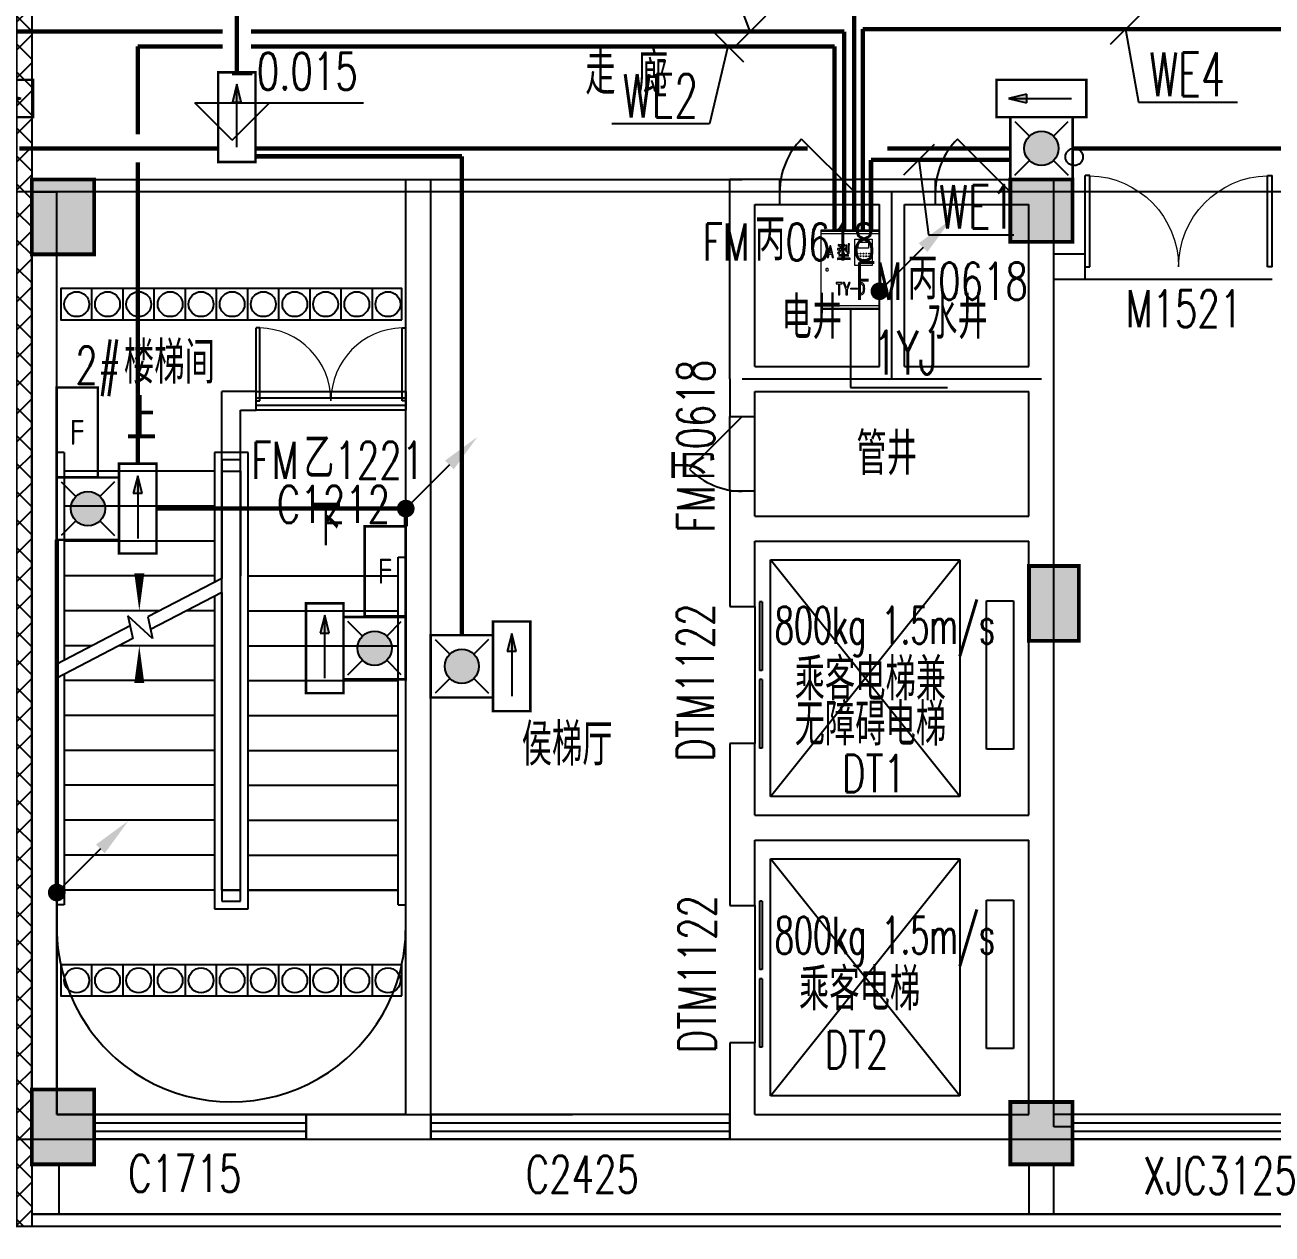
# Model space of a CAD drawing. Extents: x -9422388 to 15610651, y -1992469 to 953794.
# Drawn here: x -2934161 to -2924156, y -286930 to -277229 of the extents above; entities that cross this region are included whole.
import ezdxf
from ezdxf.enums import TextEntityAlignment as Align

# ---------------------------------------------------------------- set-up
doc = ezdxf.new("R2010")
doc.units = 0
doc.header["$LTSCALE"] = 1000
doc.linetypes.add('DASH', pattern=[0.35, 0.25, -0.1])
for name, color, linetype in [('A-DOOR-IDEN', 7, 'Continuous'), ('C-KZ', 2, 'Continuous'), ('C-Z-HATCH', 253, 'Continuous'), ('DIM-应急', 3, 'Continuous'), ('DIM-消防', 3, 'Continuous'), ('DIM_SYMB', 3, 'Continuous'), ('EQUIP-应急', 3, 'Continuous'), ('EQUIP-消防', 3, 'Continuous'), ('LWIRE', 4, 'Continuous'), ('WINDOW_TEXT', 7, 'Continuous'), ('WIRE-应急', 1, 'DASH')]:
    doc.layers.add(name, color=color, linetype=linetype)
doc.styles.add('_TCH_DIM', font='SIMPLEX', dxfattribs={"bigfont": 'GBCBIG'})
doc.styles.add('_TCH_WINDOW', font='SIMPLEX', dxfattribs={"height": 3.5, "bigfont": 'GBCBIG'})
doc.styles.add('_TEL_ATTDEF', font='GBENOR', dxfattribs={"width": 0.8, "height": 3, "bigfont": 'GBCBIG'})
doc.styles.add('_TEL_DIM', font='SIMPLEX', dxfattribs={"width": 0.8, "height": 3.5, "bigfont": 'HZTXT'})
doc.styles.get("Standard").update_dxf_attribs({"font": 'gbenor.shx', "bigfont": 'gbcbig.shx'})

# ---------------------------------------------------------------- blocks, each defined once
blk = doc.blocks.new('宿舍楼柱网1')
at = {"layer": 'C-Z-HATCH'}
h = blk.add_hatch(color=0, dxfattribs=at)
h.dxf.hatch_style = 1
h.paths.add_polyline_path([(631658, 145126), (632158, 145126), (632158, 144526), (631658, 144526)])
h = blk.add_hatch(color=0, dxfattribs=at)
h.dxf.hatch_style = 1
h.paths.add_polyline_path([(639508, 145126), (640008, 145126), (640008, 144626), (639508, 144626)])
h = blk.add_hatch(color=0, dxfattribs=at)
h.dxf.hatch_style = 1
h.paths.add_polyline_path([(639658, 142026), (640058, 142026), (640058, 141426), (639658, 141426)])
h = blk.add_hatch(color=0, dxfattribs=at)
h.dxf.hatch_style = 1
h.paths.add_polyline_path([(631658, 137826), (632158, 137826), (632158, 137226), (631658, 137226)])
h = blk.add_hatch(color=0, dxfattribs=at)
h.dxf.hatch_style = 1
h.paths.add_polyline_path([(639508, 137726), (640008, 137726), (640008, 137226), (639508, 137226)])
at = {"layer": 'C-KZ', "color": 0, "const_width": 30}
for points in [[(631658, 145126), (632158, 145126), (632158, 144526), (631658, 144526)], [(639508, 145126), (640008, 145126), (640008, 144626), (639508, 144626)], [(639658, 142026), (640058, 142026), (640058, 141426), (639658, 141426)], [(631658, 137826), (632158, 137826), (632158, 137226), (631658, 137226)], [(639508, 137726), (640008, 137726), (640008, 137226), (639508, 137226)]]:
    blk.add_lwpolyline(points, close=True, dxfattribs=at)
blk = doc.blocks.new('$DorLib2D$00000002')
at = {"color": 0}
for p, q in [((-0.5, 0), (-0.5, 0.4875)), ((-0.475, 0.4875), (-0.5, 0.4875)), ((-0.475, 0), (-0.475, 0.4875)), ((0.475, 0), (0.475, 0.4875)), ((0.475, 0.4875), (0.5, 0.4875)), ((0.5, 0), (0.5, 0.4875)), ((-0.5, 0), (-0.475, 0)), ((0.5, 0), (0.475, 0))]:
    blk.add_line(p, q, dxfattribs=at)
at = {"color": 0, "lineweight": 13}
for centre, start, end in [((-0.4875, 0), 0, 88.53072), ((0.4875, 0), 91.46928, 180)]:
    blk.add_arc(centre, 0.4875, start, end, dxfattribs=at)
blk = doc.blocks.new('$WINLIB2D$00000001')
at = {"color": 0}
for points in [[(-0.5, 0.5), (-0.5, -0.5)], [(-0.5, 0.5), (0.5, 0.5)], [(0.5, -0.5), (0.5, 0.5)], [(0.5, 0.1667), (-0.5, 0.1667)], [(0.5, -0.1667), (-0.5, -0.1667)], [(-0.5, -0.5), (0.5, -0.5)]]:
    blk.add_lwpolyline(points, dxfattribs=at)
blk = doc.blocks.new('$DORLIB2D$00000127')
at = {"color": 0}
for points in [[(-0.5333, 0.7949), (-0.5333, 0.6904)], [(-0.0333, 0.7949), (-0.5333, 0.7949)], [(-0.0333, 0.7949), (-0.0333, 0.6904)], [(0.5333, 0.7949), (0.0333, 0.7949)], [(0.0333, 0.7949), (0.0333, 0.6904)], [(0.5333, 0.7949), (0.5333, 0.6904)], [(-0.0333, 0.6904), (-0.5333, 0.6904)], [(0.5333, 0.6904), (0.0333, 0.6904)], [(0.5, 0.5), (-0.5, 0.5)]]:
    blk.add_lwpolyline(points, dxfattribs=at)
blk = doc.blocks.new('$DorLib2D$00000114')
at = {"color": 0}
blk.add_line((0.5, 0), (-0.207, 0.707), dxfattribs=at)
blk.add_arc((0.5, 0), 1, 135, 180, dxfattribs=at)
blk = doc.blocks.new('$TCHSYS$WIN2D')
at = {"color": 0}
for p, q in [((-0.5, 0.5), (0.5, 0.5)), ((-0.5, 0.5), (-0.5, -0.5)), ((0.5, 0.5), (0.5, -0.5)), ((0.5, 0.1667), (-0.5, 0.1667)), ((0.5, -0.1667), (-0.5, -0.1667)), ((-0.5, -0.5), (0.5, -0.5))]:
    blk.add_line(p, q, dxfattribs=at)
blk = doc.blocks.new('76867')
h = blk.add_hatch()
h.set_pattern_fill('ANSI37', color=8, scale=100)
h.set_pattern_definition([(45, (791256.12, 205282.17), (-112.2532, 112.2532), []), (135, (791256.12, 205282.17), (-112.2532, -112.2532), [])])
h.paths.add_polyline_path([(1412729.8, -188792.5), (1412849.8, -188792.5), (1412849.8, -199192.6), (1412729.8, -199192.6)])
at = {"color": 8}
for p, q in [((1414458, -190477.7), (1414158, -190177.7)), ((1414158, -190177.7), (1415510.9, -190177.7)), ((1414458, -190477.7), (1414758, -190177.7)), ((1415849.8, -192567.6), (1415849.8, -190792.6)), ((1415849.8, -190792.6), (1416049.8, -190792.6)), ((1416049.8, -192567.6), (1416049.8, -190792.6)), ((1418849.8, -190792.6), (1418449.8, -190792.6)), ((1418449.8, -192392.6), (1418449.8, -190792.6)), ((1418849.8, -190992.6), (1418849.8, -190792.6)), ((1418849.8, -190792.6), (1419449.8, -190792.6)), ((1419749.8, -190792.6), (1419449.8, -190792.6)), ((1419449.8, -190792.6), (1419449.8, -190992.6)), ((1420099.8, -190792.6), (1419749.8, -190792.6)), ((1420099.8, -190992.6), (1420099.8, -190792.6)), ((1420099.8, -190792.6), (1420699.8, -190792.6)), ((1421049.8, -190792.6), (1420699.8, -190792.6)), ((1420699.8, -190792.6), (1420699.8, -190992.6)), ((1421049.8, -191492.6), (1421049.8, -190792.6)), ((1412849.8, -198492.6), (1412849.8, -190892.6)), ((1412849.8, -190892.6), (1413049.8, -190892.6)), ((1413049.8, -198292.6), (1413049.8, -190892.6)), ((1418649.8, -190992.6), (1418849.8, -190992.6)), ((1418649.8, -192292.6), (1418649.8, -190992.6)), ((1418849.8, -190992.6), (1419449.8, -190992.6)), ((1419449.8, -190992.6), (1419649.8, -190992.6)), ((1419649.8, -192292.6), (1419649.8, -190992.6)), ((1419849.8, -192292.6), (1419849.8, -190992.6)), ((1419849.8, -190992.6), (1420099.8, -190992.6)), ((1420099.8, -190992.6), (1420699.8, -190992.6)), ((1420699.8, -190992.6), (1420849.8, -190992.6)), ((1420849.8, -191492.6), (1420849.8, -190992.6)), ((1421299.8, -191392.6), (1421049.8, -191392.6)), ((1421299.8, -191592.6), (1421299.8, -191392.6)), ((1420849.8, -192292.6), (1420849.8, -191492.6)), ((1421049.8, -192392.6), (1421049.8, -191492.6)), ((1421049.8, -191592.6), (1421299.8, -191592.6)), ((1421299.8, -191592.6), (1422799.8, -191592.6)), ((1418649.8, -192292.6), (1419649.8, -192292.6)), ((1419849.8, -192292.6), (1420849.8, -192292.6)), ((1418449.8, -192392.6), (1418449.8, -192692.6)), ((1421049.8, -193592.6), (1421049.8, -192392.6)), ((1414374.8, -196492.6), (1414374.8, -192492.6)), ((1414649.8, -192492.6), (1414374.8, -192492.6)), ((1414649.8, -192642.6), (1414649.8, -192492.6)), ((1415849.8, -192642.6), (1415849.8, -192492.6)), ((1418649.8, -192692.6), (1418649.8, -192492.6)), ((1418649.8, -192492.6), (1419749.8, -192492.6)), ((1419749.8, -192492.6), (1420849.8, -192492.6)), ((1420849.8, -193492.6), (1420849.8, -192492.6)), ((1415849.8, -198292.6), (1415849.8, -192567.6)), ((1416049.8, -198292.6), (1416049.8, -192567.6)), ((1414524.8, -196492.6), (1414524.8, -192642.6)), ((1414524.8, -192642.6), (1414649.8, -192642.6)), ((1418449.8, -192692.6), (1418649.8, -192692.6)), ((1418449.8, -193292.6), (1418449.8, -192692.6)), ((1418649.8, -193292.6), (1418649.8, -192692.6)), ((1413049.8, -192982.6), (1413049.8, -194680.5)), ((1413109.8, -192982.6), (1413049.8, -192982.6)), ((1413109.8, -192982.6), (1413109.8, -194649.3)), ((1414584.8, -192982.6), (1414314.8, -192982.6)), ((1414314.8, -192982.6), (1414314.8, -194023.2)), ((1414584.8, -196642.6), (1414584.8, -192982.6)), ((1414524.8, -193042.6), (1414374.8, -193042.6)), ((1414374.8, -193042.6), (1414374.8, -193992)), ((1414524.8, -196582.6), (1414524.8, -193042.6)), ((1413049.8, -193132.6), (1413049.8, -194680.5)), ((1414314.8, -193132.6), (1413109.8, -193132.6)), ((1414374.8, -193132.6), (1414374.8, -193992)), ((1414374.8, -193132.6), (1414524.8, -193132.6)), ((1414524.8, -193132.6), (1414524.8, -193972.6)), ((1418649.8, -193292.6), (1418449.8, -193292.6)), ((1418449.8, -193292.6), (1418449.8, -193592.6)), ((1418649.8, -193492.6), (1418649.8, -193292.6)), ((1414314.8, -193412.6), (1413109.8, -193412.6)), ((1418649.8, -193492.6), (1420849.8, -193492.6)), ((1418449.8, -193592.6), (1418449.8, -194217.6)), ((1421049.8, -195992.6), (1421049.8, -193592.6)), ((1414314.8, -193692.6), (1413109.8, -193692.6)), ((1418649.8, -194217.6), (1418649.8, -193692.6)), ((1418649.8, -193692.6), (1420849.8, -193692.6)), ((1420849.8, -195892.6), (1420849.8, -193692.6)), ((1415789.8, -196612.6), (1415789.8, -193822.6)), ((1415789.8, -193822.6), (1415849.8, -193822.6)), ((1415849.8, -196612.6), (1415849.8, -193822.6)), ((1418774.8, -195742.6), (1418774.8, -193842.6)), ((1418774.8, -193842.6), (1420294.8, -193842.6)), ((1420294.8, -195742.6), (1418774.8, -193842.6)), ((1418774.8, -195742.6), (1420294.8, -193842.6)), ((1420294.8, -193842.6), (1420294.8, -195742.6)), ((1414314.8, -193972.6), (1413109.8, -193972.6)), ((1414374.8, -193992), (1413780.9, -194300.6)), ((1414524.8, -196492.6), (1414524.8, -193972.6)), ((1414584.8, -193972.6), (1415789.8, -193972.6)), ((1415849.8, -196492.6), (1415849.8, -193972.6)), ((1414374.8, -194104.7), (1413803.2, -194401.7)), ((1414314.8, -194135.9), (1414314.8, -196642.6)), ((1414374.8, -194104.7), (1414374.8, -196492.6)), ((1414374.8, -194104.7), (1414374.8, -196582.6)), ((1420509.8, -195362.6), (1420509.8, -194172.6)), ((1420509.8, -194172.6), (1420724.8, -194172.6)), ((1420724.8, -194172.6), (1420724.8, -195362.6)), ((1413873.3, -194252.6), (1413109.8, -194252.6)), ((1413819.4, -194474.8), (1413621.2, -194293)), ((1413621.2, -194293), (1413661.5, -194475.3)), ((1414314.8, -194252.6), (1414090.2, -194252.6)), ((1414584.8, -194252.6), (1415789.8, -194252.6)), ((1418449.8, -194217.6), (1418649.8, -194217.6)), ((1413639.1, -194374.2), (1413049.8, -194680.5)), ((1413780.9, -194300.6), (1413819.4, -194474.8)), ((1413661.5, -194475.3), (1413049.8, -194793.2)), ((1413334.4, -194532.6), (1413109.8, -194532.6)), ((1414314.8, -194532.6), (1413551.3, -194532.6)), ((1414584.8, -194532.6), (1415789.8, -194532.6)), ((1413049.8, -194793.2), (1413049.8, -196492.6)), ((1413049.8, -194793.2), (1413049.8, -196612.6)), ((1413109.8, -194762), (1413109.8, -196612.6)), ((1414314.8, -194812.6), (1413109.8, -194812.6)), ((1414584.8, -194812.6), (1415789.8, -194812.6)), ((1414314.8, -195092.6), (1413109.8, -195092.6)), ((1414584.8, -195092.6), (1415789.8, -195092.6)), ((1414314.8, -195372.6), (1413109.8, -195372.6)), ((1414584.8, -195372.6), (1415789.8, -195372.6)), ((1418649.8, -195317.6), (1418449.8, -195317.6)), ((1418449.8, -195317.6), (1418449.8, -195992.6)), ((1418649.8, -195892.6), (1418649.8, -195317.6)), ((1420724.8, -195362.6), (1420509.8, -195362.6)), ((1414314.8, -195652.6), (1413109.8, -195652.6)), ((1414584.8, -195652.6), (1415789.8, -195652.6)), ((1420294.8, -195742.6), (1418774.8, -195742.6)), ((1418649.8, -195892.6), (1420849.8, -195892.6)), ((1414314.8, -195932.6), (1413109.8, -195932.6)), ((1414584.8, -195932.6), (1415789.8, -195932.6)), ((1418449.8, -195992.6), (1418449.8, -196617.6)), ((1421049.8, -198392.6), (1421049.8, -195992.6)), ((1418649.8, -196617.6), (1418649.8, -196092.6)), ((1418649.8, -196092.6), (1420849.8, -196092.6)), ((1420849.8, -198292.6), (1420849.8, -196092.6)), ((1414314.8, -196212.6), (1413109.8, -196212.6)), ((1414584.8, -196212.6), (1415789.8, -196212.6)), ((1418774.8, -198142.6), (1418774.8, -196242.6)), ((1418774.8, -196242.6), (1420294.8, -196242.6)), ((1420294.8, -198142.6), (1418774.8, -196242.6)), ((1418774.8, -198142.6), (1420294.8, -196242.6)), ((1420294.8, -196242.6), (1420294.8, -198142.6)), ((1413049.8, -196492.6), (1413049.8, -196612.6)), ((1414314.8, -196492.6), (1413109.8, -196492.6)), ((1414314.8, -196492.6), (1413109.8, -196492.6)), ((1414524.8, -196492.6), (1414374.8, -196492.6)), ((1414374.8, -196492.6), (1414524.8, -196492.6)), ((1414584.8, -196492.6), (1415789.8, -196492.6)), ((1415789.8, -196492.6), (1414584.8, -196492.6)), ((1415849.8, -196612.6), (1415849.8, -196492.6)), ((1414374.8, -196582.6), (1414524.8, -196582.6)), ((1420509.8, -197762.6), (1420509.8, -196572.6)), ((1420509.8, -196572.6), (1420724.8, -196572.6)), ((1420724.8, -196572.6), (1420724.8, -197762.6)), ((1413109.8, -196612.6), (1413049.8, -196612.6)), ((1413049.8, -196612.6), (1413049.8, -198292.6)), ((1414314.8, -196642.6), (1414584.8, -196642.6)), ((1415789.8, -196612.6), (1415849.8, -196612.6)), ((1415849.8, -198292.6), (1415849.8, -196612.6)), ((1418449.8, -196617.6), (1418649.8, -196617.6)), ((1418649.8, -197717.6), (1418449.8, -197717.6)), ((1418449.8, -197717.6), (1418449.8, -198292.6)), ((1418649.8, -198292.6), (1418649.8, -197717.6)), ((1420724.8, -197762.6), (1420509.8, -197762.6)), ((1420294.8, -198142.6), (1418774.8, -198142.6)), ((1413349.8, -198292.6), (1413049.8, -198292.6)), ((1413049.8, -198292.6), (1415849.8, -198292.6)), ((1413349.8, -198492.6), (1413349.8, -198292.6)), ((1415849.8, -198292.6), (1415049.8, -198292.6)), ((1415049.8, -198292.6), (1415049.8, -198492.6)), ((1416049.8, -198492.6), (1416049.8, -198292.6)), ((1418449.8, -198292.6), (1418449.8, -198492.6)), ((1418649.8, -198292.6), (1420849.8, -198292.6)), ((1421199.8, -198292.6), (1421049.8, -198292.6)), ((1421199.8, -198392.6), (1421199.8, -198292.6)), ((1421199.8, -198392.6), (1421049.8, -198392.6)), ((1421199.8, -198692.6), (1421199.8, -198392.6)), ((1412849.8, -198492.6), (1413349.8, -198492.6)), ((1415049.8, -198492.6), (1415949.8, -198492.6)), ((1415949.8, -198492.6), (1416049.8, -198492.6)), ((1418449.8, -198492.6), (1418549.8, -198492.6)), ((1418549.8, -198492.6), (1420699.8, -198492.6)), ((1420699.8, -198492.6), (1420699.8, -198692.6)), ((1420699.8, -198692.6), (1421199.8, -198692.6))]:
    blk.add_line(p, q, dxfattribs=at)
for points in [[(1362129.8, -198492.6), (1362129.8, -199692.6), (1437016.2, -199692.6), (1442376.7, -190006.3), (1428055.4, -167156.9), (1427208.2, -167688.1, -0.4142136), (1427897.4, -167846.3), (1441326.9, -189272.8, -0.2728148), (1441368.4, -190795.7), (1437149.6, -198418.9, -0.2728148), (1435837.2, -199192.6), (1362829.8, -199192.6, -0.4142136), (1362129.8, -198492.6)], [(1426392.5, -168199.4), (1427208.2, -167688.1, -0.4142136), (1427897.4, -167846.3), (1441326.9, -189272.8, -0.2728148), (1441368.4, -190795.7), (1437149.6, -198418.9, -0.2728148), (1435837.2, -199192.6), (1412849.8, -199192.6)], [(1426445.6, -168284.1), (1427261.3, -167772.9, -0.4142136), (1427812.6, -167899.4), (1441242.2, -189325.9, -0.2728148), (1441280.9, -190747.3), (1437062.1, -198370.5, -0.2728148), (1435837.2, -199092.6), (1412849.8, -199092.6)], [(1412849.8, -199092.6), (1435837.2, -199092.6, 0.2728148), (1437062.1, -198370.5), (1441280.9, -190747.3, 0.2728148), (1441242.2, -189325.9), (1427812.6, -167899.4, 0.4142136), (1427261.3, -167772.9), (1426341, -168349.7)]]:
    blk.add_lwpolyline(points, format="xyb", dxfattribs=at)
for points in [[(1369329.8, -198492.6), (1436308.8, -198492.6), (1440984.3, -190044.2), (1427038.8, -167794.6), (1420599.1, -171830.5), (1430951.3, -188347.3), (1429542.7, -190892.6), (1376629.8, -190892.6), (1376629.8, -188792.6), (1369329.8, -188792.6)], [(1412729.8, -188792.5), (1412849.8, -188792.5), (1412849.8, -199192.6), (1412729.8, -199192.6)], [(1415817.3, -191917.6), (1415817.3, -191667.6), (1413082.3, -191667.6), (1413082.3, -191917.6)], [(1414649.8, -192492.6), (1415849.8, -192492.6), (1415849.8, -192642.6), (1414649.8, -192642.6)], [(1415817.3, -197342.6), (1415817.3, -197092.6), (1413082.3, -197092.6), (1413082.3, -197342.6)], [(1412849.8, -199092.6), (1413069.8, -199092.6), (1413069.8, -198692.6), (1412849.8, -198692.6)], [(1420849.8, -199092.6), (1421049.8, -199092.6), (1421049.8, -198692.6), (1420849.8, -198692.6)]]:
    blk.add_lwpolyline(points, close=True, dxfattribs=at)
blk.add_lwpolyline([(1376629.8, -188792.6), (1426222.2, -188792.5, 0.5895079), (1427408.5, -186649), (1418819.7, -172945.8), (1420599.1, -171830.5), (1430951.3, -188347.3), (1429542.7, -190892.6), (1376629.8, -190892.6)], format="xyb", close=True, dxfattribs=at)
for points in [[(1413262.7, -190792.6), (1418549.8, -190792.6)], [(1419749.8, -192392.6), (1419749.8, -190892.6)], [(1413332.3, -191917.6), (1413332.3, -191667.6)], [(1413582.3, -191917.6), (1413582.3, -191667.6)], [(1413832.3, -191917.6), (1413832.3, -191667.6)], [(1414082.3, -191917.6), (1414082.3, -191667.6)], [(1414332.3, -191917.6), (1414332.3, -191667.6)], [(1414582.3, -191917.6), (1414582.3, -191667.6)], [(1414832.3, -191917.6), (1414832.3, -191667.6)], [(1415082.3, -191917.6), (1415082.3, -191667.6)], [(1415332.3, -191917.6), (1415332.3, -191667.6)], [(1415582.3, -191917.6), (1415582.3, -191667.6)], [(1418549.8, -192392.6), (1420949.8, -192392.6)], [(1414649.8, -192542.6), (1415849.8, -192542.6)], [(1414649.8, -192602.6), (1415849.8, -192602.6)], [(1413332.3, -197342.6), (1413332.3, -197092.6)], [(1413582.3, -197342.6), (1413582.3, -197092.6)], [(1413832.3, -197342.6), (1413832.3, -197092.6)], [(1414082.3, -197342.6), (1414082.3, -197092.6)], [(1414332.3, -197342.6), (1414332.3, -197092.6)], [(1414582.3, -197342.6), (1414582.3, -197092.6)], [(1414832.3, -197342.6), (1414832.3, -197092.6)], [(1415082.3, -197342.6), (1415082.3, -197092.6)], [(1415332.3, -197342.6), (1415332.3, -197092.6)], [(1415582.3, -197342.6), (1415582.3, -197092.6)], [(1414053.9, -198292.6), (1417188, -198292.6)], [(1412849.8, -199092.6), (1412849.8, -199192.6)]]:
    blk.add_lwpolyline(points, dxfattribs=at)
for centre, radius in [((1421212.6, -190611.1), 70), ((1413209.8, -191792.6), 100), ((1413457.3, -191792.6), 100), ((1413707.3, -191792.6), 100), ((1413959.8, -191792.6), 100), ((1414207.3, -191792.6), 100), ((1414457.3, -191792.6), 100), ((1414707.3, -191792.6), 100), ((1414959.8, -191792.6), 100), ((1415207.3, -191792.6), 100), ((1415457.3, -191792.6), 100), ((1415707.3, -191792.6), 100), ((1413209.8, -197217.6), 100), ((1413457.3, -197217.6), 100), ((1413707.3, -197217.6), 100), ((1413959.8, -197217.6), 100), ((1414207.3, -197217.6), 100), ((1414457.3, -197217.6), 100), ((1414707.3, -197217.6), 100), ((1414959.8, -197217.6), 100), ((1415207.3, -197217.6), 100), ((1415457.3, -197217.6), 100), ((1415707.3, -197217.6), 100)]:
    blk.add_circle(centre, radius, dxfattribs=at)
blk.add_arc((1414449.8, -196792.6), 1400, 179.99988, 0, dxfattribs=at)
at = {"layer": 'DIM_SYMB', "color": 8}
for points in [[(1413712.3, -192992.6, 0, 0, 0), (1413712.3, -194252.6, 0, 80, 0), (1413712.3, -193952.6, 0, 0, 0)], [(1415187.3, -193832.6, 0, 0, 0), (1415187.3, -197392.6, 0, 0, 0), (1413712.3, -197392.6, 0, 0, 0), (1413712.3, -194532.6, 0, 80, 0), (1413712.3, -194832.6, 0, 0, 0)]]:
    blk.add_lwpolyline(points, format="xyseb", dxfattribs=at)
at = {"color": 8}
blk.add_blockref('宿舍楼柱网1', (781191.9, -335918.9), dxfattribs=at)
for name, p, xscale, yscale, zscale, rotation in [('$DorLib2D$00000114', (1419149.8, -190892.6), 600, 600, 200, 359.9999999999944), ('$DorLib2D$00000114', (1420399.8, -190892.6), 600, 600, 200, 359.9999999999944), ('$DorLib2D$00000002', (1415249.8, -192567.6), 1200, 1200, 150, 359.9999999999889), ('$DorLib2D$00000114', (1418549.8, -192992.6), 600, 600, 200, 89.99999999998887)]:
    blk.add_blockref(name, p, dxfattribs=dict(at, xscale=xscale, yscale=yscale, zscale=zscale, rotation=rotation))
ref = blk.add_blockref('$DorLib2D$00000002', (1422049.8, -191492.6), dxfattribs=dict(at, xscale=-1500, yscale=1500, zscale=200, rotation=359.9999999999917))
ref.add_attrib('A', 'M1521', (1421624.8, -191977.7), dxfattribs={"layer": 'WINDOW_TEXT', "color": 8, "height": 297.5, "style": '_TCH_WINDOW', "width": 0.705882})
ref = blk.add_blockref('$DORLIB2D$00000127', (1418549.8, -194767.6), dxfattribs=dict(at, xscale=1100, yscale=-200, zscale=200, rotation=89.99999999999444))
ref.add_attrib('A', 'DTM1122', (1418321.9, -195462.6), dxfattribs={"layer": 'A-DOOR-IDEN', "color": 8, "height": 297.5, "rotation": 90, "style": '_TCH_WINDOW', "width": 0.705882})
ref = blk.add_blockref('$DORLIB2D$00000127', (1418549.8, -197167.6), dxfattribs=dict(at, xscale=1100, yscale=-200, zscale=200, rotation=89.99999999998887))
ref.add_attrib('A', 'DTM1122', (1418336.3, -197801.9), dxfattribs={"layer": 'A-DOOR-IDEN', "color": 8, "height": 297.5, "rotation": 90, "style": '_TCH_WINDOW', "width": 0.705882})
ref = blk.add_blockref('$WINLIB2D$00000001', (1414199.8, -198392.6), dxfattribs=dict(at, xscale=-1700, yscale=-200, zscale=200, rotation=359.9999999999911))
ref.add_attrib('A', 'C1715', (1413622.9, -198914.7), dxfattribs={"layer": 'WINDOW_TEXT', "color": 8, "height": 297.5, "style": '_TCH_WINDOW', "width": 0.705882})
ref = blk.add_blockref('$WINLIB2D$00000001', (1417249.8, -198392.6), dxfattribs=dict(at, xscale=-2400, yscale=-200, zscale=200, rotation=359.9999999999923))
ref.add_attrib('A', 'C2425', (1416811.8, -198922.5), dxfattribs={"layer": 'WINDOW_TEXT', "color": 8, "height": 297.5, "style": '_TCH_WINDOW', "width": 0.705882})
ref = blk.add_blockref('$TCHSYS$WIN2D', (1422749.8, -198392.6), dxfattribs=dict(at, xscale=-3100, yscale=-200, zscale=200, rotation=359.9999999999917))
ref.add_attrib('A', 'XJC3125', (1421765, -198932.8), dxfattribs={"layer": 'WINDOW_TEXT', "color": 8, "height": 297.5, "style": '_TCH_WINDOW', "width": 0.705882})
for s, style, width, p in [('-0.015', '_TCH_DIM', 0.705882, (1414420.9, -190072.7)), ('2#', '_TCH_DIM', 0.705882, (1413199.1, -192430.9)), ('C1212', '_TCH_WINDOW', 0.705882, (1414814.8, -193548)), ('800kg 1.5m/s', '_TCH_DIM', 0.6, (1418810.6, -194516.8)), ('DT1', '_TCH_DIM', 0.705882, (1419350.4, -195706.3)), ('800kg 1.5m/s', '_TCH_DIM', 0.6, (1418810.6, -197004)), ('DT2', '_TCH_DIM', 0.705882, (1419209.4, -197923.5))]:
    blk.add_text(s, height=297.5, dxfattribs=dict(at, style=style, width=width)).set_placement(p)
for s, p in [('走', (1417290, -190110.1)), ('廊', (1417710.7, -190110.1))]:
    blk.add_text(s, height=337.6, dxfattribs=at).set_placement(p)
at = {"color": 8, "style": '_TCH_DIM'}
for s, p in [('电井', (1418864.4, -192070.1)), ('水井', (1420033, -192070.1)), ('楼梯间', (1413589.1, -192430.9)), ('管井', (1419465.1, -193161.5)), ('乘客电梯兼', (1418969.7, -194971.3)), ('无障碍电梯', (1418969.7, -195333.2)), ('侯梯厅', (1416779.9, -195493.8)), ('乘客电梯', (1419004.5, -197458.4))]:
    blk.add_text(s, height=337.59, dxfattribs=at).set_placement(p)
at = {"layer": 'DIM_SYMB', "color": 7, "style": '_TCH_DIM'}
for s, p in [('上', (1413608.1, -192887.6)), ('下', (1415092.4, -193727.6))]:
    blk.add_text(s, height=337.6, dxfattribs=at).set_placement(p)
at = {"layer": 'WINDOW_TEXT', "color": 8, "style": '_TCH_WINDOW', "width": 0.705882}
for s, p in [('FM', (1418231.3, -191442.6)), ('0618', (1418897.1, -191442.6)), ('FM', (1419455.2, -191756.5)), ('0618', (1420121, -191756.5)), ('FM', (1414611.9, -193193.9)), ('1221', (1415277.7, -193193.9))]:
    blk.add_text(s, height=297.5, dxfattribs=at).set_placement(p)
at = {"layer": 'WINDOW_TEXT', "color": 8, "style": '_TCH_WINDOW'}
for s, p in [('丙', (1418651.3, -191442.6)), ('丙', (1419875.2, -191756.5)), ('乙', (1415031.9, -193193.9))]:
    blk.add_text(s, height=337.6, dxfattribs=at).set_placement(p)
at = {"layer": 'WINDOW_TEXT', "color": 8, "style": '_TCH_WINDOW', "width": 0.705882}
for s, p in [('0618', (1418326, -192958.8)), ('FM', (1418326, -193624.5))]:
    blk.add_text(s, height=297.5, rotation=90, dxfattribs=at).set_placement(p)
at = {"layer": 'WINDOW_TEXT', "color": 8, "style": '_TCH_WINDOW'}
blk.add_text('丙', height=337.6, rotation=90, dxfattribs=at).set_placement((1418326, -193204.5))
blk = doc.blocks.new('$equip$00002604')
blk.add_hatch(color=256).paths.add_polyline_path([(0.275, 0.5, 1), (-0.274, 0.5, 1)])
for p, q in [((-0.429, 0.929), (-0.194, 0.694)), ((0.194, 0.694), (0.429, 0.929)), ((-0.429, 0.071), (-0.194, 0.306)), ((0.194, 0.306), (0.429, 0.071))]:
    blk.add_line(p, q)
at = {"const_width": 0.04}
blk.add_lwpolyline([(-0.5, 1), (-0.5, 0), (0.5, 0), (0.5, 1), (-0.5, 1), (-0.5, 0)], dxfattribs=at)
blk.add_lwpolyline([(-0.5, 1), (-0.5, 0), (0.5, 0), (0.5, 1)], close=True)
blk.add_circle((0, 0.5), 0.275)
for p in [(0, 1), (-0.5, 0.5), (0.5, 0.5), (0, 0)]:
    blk.add_point(p)
at = {"color": 7, "style": '_TEL_DIM', "flags": 1}
blk.add_attdef('A', text='', height=0.000025, dxfattribs=at).set_placement((0, 0), align=Align.MIDDLE_CENTER)
blk = doc.blocks.new('$equip$00002541')
blk.add_hatch(color=256).paths.add_polyline_path([(-0.24, 0.372), (-0.528, 0.3), (-0.24, 0.228)])
for p, q in [((-0.72, 0.6), (-0.72, 0)), ((0.72, 0.6), (-0.72, 0.6)), ((0.72, 0), (0.72, 0.6)), ((-0.24, 0.372), (-0.528, 0.3)), ((-0.528, 0.3), (-0.24, 0.228)), ((-0.24, 0.372), (-0.24, 0.228)), ((-0.72, 0), (0.72, 0))]:
    blk.add_line(p, q)
at = {"color": 7}
blk.add_line((-0.48, 0.3), (0.48, 0.3), dxfattribs=at)
at = {"const_width": 0.04}
blk.add_lwpolyline([(-0.72, 0.6), (-0.72, 0), (0.72, 0), (0.72, 0.6), (-0.72, 0.6), (-0.72, 0)], dxfattribs=at)
for p in [(0, 0.6), (-0.72, 0.3), (0.72, 0.3), (0, 0)]:
    blk.add_point(p)
at = {"color": 7, "style": '_TEL_DIM', "flags": 1}
blk.add_attdef('A', text='', height=0.00002, dxfattribs=at).set_placement((0, 0), align=Align.MIDDLE_CENTER)
blk = doc.blocks.new('$equip$00002540')
blk.add_hatch(color=256).paths.add_polyline_path([(0.24, 0.372), (0.24, 0.228), (0.528, 0.3)])
for p, q in [((-0.72, 0.6), (-0.72, 0)), ((0.72, 0.6), (-0.72, 0.6)), ((0.72, 0), (0.72, 0.6)), ((0.24, 0.372), (0.24, 0.228)), ((0.528, 0.3), (0.24, 0.372)), ((0.24, 0.228), (0.528, 0.3)), ((-0.72, 0), (0.72, 0))]:
    blk.add_line(p, q)
at = {"color": 7}
blk.add_line((-0.48, 0.3), (0.48, 0.3), dxfattribs=at)
at = {"const_width": 0.04}
blk.add_lwpolyline([(-0.72, 0.6), (-0.72, 0), (0.72, 0), (0.72, 0.6), (-0.72, 0.6), (-0.72, 0)], dxfattribs=at)
for p in [(0, 0.6), (-0.72, 0.3), (0.72, 0.3), (0, 0)]:
    blk.add_point(p)
at = {"color": 7, "style": '_TEL_DIM', "flags": 1}
blk.add_attdef('A', text='', height=0.00002, dxfattribs=at).set_placement((0, 0), align=Align.MIDDLE_CENTER)
blk = doc.blocks.new('$equip_U$00000189(cyquan-PC)')
at = {"color": 5, "lineweight": 0}
for p, q in [((0.054, -0.443), (0.054, -0.119)), ((0.054, -0.119), (0.27, -0.119)), ((0.098, -0.227), (0.098, -0.154)), ((0.098, -0.154), (0.225, -0.154)), ((0.225, -0.154), (0.225, -0.227)), ((0.27, -0.119), (0.27, -0.443)), ((0.225, -0.227), (0.098, -0.227)), ((0.27, -0.443), (0.054, -0.443))]:
    blk.add_line(p, q, dxfattribs=at)
at = {"lineweight": 0}
for p, q in [((-0.254, -0.2), (-0.288, -0.346)), ((-0.271, -0.346), (-0.262, -0.301)), ((-0.262, -0.301), (-0.232, -0.301)), ((-0.259, -0.285), (-0.248, -0.234)), ((-0.236, -0.285), (-0.259, -0.285)), ((-0.241, -0.2), (-0.254, -0.2)), ((-0.248, -0.234), (-0.247, -0.234)), ((-0.247, -0.234), (-0.236, -0.285)), ((-0.207, -0.346), (-0.241, -0.2)), ((-0.232, -0.301), (-0.223, -0.346)), ((-0.146, -0.234), (-0.157, -0.234)), ((-0.157, -0.234), (-0.157, -0.25)), ((-0.157, -0.25), (-0.153, -0.25)), ((-0.146, -0.279), (-0.157, -0.286)), ((-0.157, -0.286), (-0.153, -0.292)), ((-0.153, -0.25), (-0.142, -0.249)), ((-0.153, -0.292), (-0.146, -0.302)), ((-0.138, -0.186), (-0.149, -0.185)), ((-0.149, -0.185), (-0.149, -0.2)), ((-0.149, -0.2), (-0.14, -0.2)), ((-0.134, -0.235), (-0.146, -0.234)), ((-0.139, -0.271), (-0.146, -0.279)), ((-0.146, -0.302), (-0.137, -0.294)), ((-0.146, -0.302), (-0.146, -0.302)), ((-0.142, -0.249), (-0.131, -0.249)), ((-0.14, -0.2), (-0.129, -0.199)), ((-0.138, -0.27), (-0.139, -0.271)), ((-0.126, -0.186), (-0.138, -0.186)), ((-0.133, -0.258), (-0.138, -0.27)), ((-0.137, -0.294), (-0.129, -0.283)), ((-0.13, -0.235), (-0.134, -0.235)), ((-0.131, -0.249), (-0.133, -0.258)), ((-0.129, -0.221), (-0.13, -0.235)), ((-0.129, -0.199), (-0.129, -0.206)), ((-0.129, -0.206), (-0.129, -0.221)), ((-0.129, -0.283), (-0.126, -0.276)), ((-0.087, -0.186), (-0.126, -0.186)), ((-0.126, -0.276), (-0.121, -0.264)), ((-0.121, -0.264), (-0.118, -0.249)), ((-0.118, -0.23), (-0.117, -0.217)), ((-0.118, -0.235), (-0.118, -0.23)), ((-0.096, -0.235), (-0.118, -0.235)), ((-0.118, -0.249), (-0.096, -0.249)), ((-0.117, -0.199), (-0.096, -0.199)), ((-0.117, -0.217), (-0.117, -0.199)), ((-0.096, -0.275), (-0.097, -0.29)), ((-0.097, -0.29), (-0.082, -0.29)), ((-0.096, -0.199), (-0.096, -0.235)), ((-0.096, -0.249), (-0.096, -0.259)), ((-0.096, -0.259), (-0.096, -0.262)), ((-0.096, -0.262), (-0.096, -0.275)), ((-0.076, -0.186), (-0.087, -0.186)), ((-0.087, -0.292), (-0.087, -0.297)), ((-0.073, -0.292), (-0.087, -0.292)), ((-0.087, -0.297), (-0.087, -0.311)), ((-0.083, -0.199), (-0.081, -0.199)), ((-0.083, -0.235), (-0.083, -0.199)), ((-0.072, -0.234), (-0.083, -0.235)), ((-0.083, -0.235), (-0.083, -0.249)), ((-0.083, -0.249), (-0.083, -0.235)), ((-0.083, -0.249), (-0.076, -0.249)), ((-0.083, -0.26), (-0.083, -0.249)), ((-0.083, -0.274), (-0.083, -0.26)), ((-0.083, -0.288), (-0.083, -0.274)), ((-0.082, -0.29), (-0.083, -0.288)), ((-0.081, -0.199), (-0.069, -0.2)), ((-0.069, -0.185), (-0.076, -0.186)), ((-0.076, -0.249), (-0.064, -0.25)), ((-0.074, -0.307), (-0.073, -0.292)), ((-0.074, -0.311), (-0.074, -0.307)), ((-0.064, -0.234), (-0.072, -0.234)), ((-0.069, -0.2), (-0.069, -0.185)), ((-0.064, -0.25), (-0.064, -0.234)), ((-0.057, -0.19), (-0.056, -0.201)), ((-0.043, -0.19), (-0.057, -0.19)), ((-0.056, -0.254), (-0.057, -0.269)), ((-0.057, -0.269), (-0.043, -0.269)), ((-0.056, -0.201), (-0.056, -0.216)), ((-0.056, -0.216), (-0.056, -0.243)), ((-0.056, -0.243), (-0.056, -0.254)), ((-0.044, -0.203), (-0.043, -0.19)), ((-0.044, -0.216), (-0.044, -0.203)), ((-0.044, -0.243), (-0.044, -0.216)), ((-0.044, -0.256), (-0.044, -0.243)), ((-0.043, -0.269), (-0.044, -0.256)), ((-0.041, -0.279), (-0.039, -0.286)), ((-0.028, -0.279), (-0.041, -0.279)), ((-0.039, -0.286), (-0.035, -0.299)), ((-0.035, -0.299), (-0.024, -0.296)), ((-0.026, -0.278), (-0.028, -0.279)), ((-0.025, -0.265), (-0.026, -0.278)), ((-0.025, -0.175), (-0.025, -0.176)), ((-0.012, -0.175), (-0.025, -0.175)), ((-0.025, -0.176), (-0.025, -0.19)), ((-0.025, -0.19), (-0.025, -0.205)), ((-0.025, -0.205), (-0.025, -0.265)), ((-0.024, -0.296), (-0.016, -0.29)), ((-0.016, -0.29), (-0.014, -0.285)), ((-0.014, -0.285), (-0.013, -0.269)), ((-0.013, -0.203), (-0.012, -0.189)), ((-0.013, -0.205), (-0.013, -0.203)), ((-0.013, -0.269), (-0.013, -0.205)), ((-0.012, -0.189), (-0.012, -0.175)), ((-0.288, -0.346), (-0.271, -0.346)), ((-0.223, -0.346), (-0.207, -0.346)), ((-0.146, -0.352), (-0.157, -0.351)), ((-0.157, -0.351), (-0.157, -0.367)), ((-0.157, -0.367), (-0.156, -0.367)), ((-0.156, -0.367), (-0.146, -0.366)), ((-0.134, -0.352), (-0.146, -0.352)), ((-0.146, -0.366), (-0.134, -0.366)), ((-0.139, -0.31), (-0.141, -0.326)), ((-0.141, -0.326), (-0.136, -0.325)), ((-0.128, -0.31), (-0.139, -0.31)), ((-0.136, -0.325), (-0.124, -0.325)), ((-0.134, -0.352), (-0.134, -0.352)), ((-0.087, -0.352), (-0.134, -0.352)), ((-0.134, -0.366), (-0.025, -0.366)), ((-0.117, -0.311), (-0.128, -0.31)), ((-0.124, -0.325), (-0.113, -0.325)), ((-0.113, -0.311), (-0.117, -0.311)), ((-0.087, -0.311), (-0.113, -0.311)), ((-0.113, -0.325), (-0.087, -0.325)), ((-0.087, -0.325), (-0.087, -0.352)), ((-0.045, -0.311), (-0.074, -0.311)), ((-0.074, -0.325), (-0.045, -0.325)), ((-0.074, -0.352), (-0.074, -0.325)), ((-0.025, -0.352), (-0.074, -0.352)), ((-0.033, -0.311), (-0.045, -0.311)), ((-0.045, -0.325), (-0.043, -0.325)), ((-0.043, -0.325), (-0.032, -0.325)), ((-0.022, -0.31), (-0.033, -0.311)), ((-0.032, -0.325), (-0.021, -0.326)), ((-0.014, -0.352), (-0.025, -0.352)), ((-0.025, -0.366), (-0.014, -0.366)), ((-0.021, -0.31), (-0.022, -0.31)), ((-0.021, -0.326), (-0.021, -0.31)), ((-0.003, -0.351), (-0.014, -0.352)), ((-0.014, -0.366), (-0.003, -0.367)), ((-0.003, -0.367), (-0.003, -0.351))]:
    blk.add_line(p, q, dxfattribs=at)
at = {"color": 254, "lineweight": 0}
for p, q in [((-0.28, -0.48), (-0.296, -0.48)), ((-0.296, -0.509), (-0.28, -0.509))]:
    blk.add_line(p, q, dxfattribs=at)
at = {"color": 7, "lineweight": 0}
for p, q in [((-0.101, -0.654), (-0.174, -0.654)), ((-0.174, -0.654), (-0.174, -0.671)), ((-0.174, -0.671), (-0.146, -0.671)), ((-0.146, -0.671), (-0.146, -0.808)), ((-0.129, -0.671), (-0.101, -0.671)), ((-0.129, -0.808), (-0.129, -0.671)), ((-0.101, -0.671), (-0.101, -0.654)), ((-0.088, -0.654), (-0.054, -0.739)), ((-0.071, -0.654), (-0.088, -0.654)), ((-0.046, -0.72), (-0.071, -0.654)), ((-0.054, -0.739), (-0.054, -0.808)), ((-0.045, -0.72), (-0.046, -0.72)), ((-0.02, -0.654), (-0.045, -0.72)), ((-0.037, -0.739), (-0.004, -0.654)), ((-0.037, -0.808), (-0.037, -0.739)), ((-0.004, -0.654), (-0.02, -0.654)), ((0.005, -0.722), (0.087, -0.722)), ((0.005, -0.736), (0.005, -0.722)), ((0.087, -0.736), (0.005, -0.736)), ((0.087, -0.722), (0.087, -0.736)), ((0.087, -0.736), (0.087, -0.736)), ((0.101, -0.654), (0.101, -0.808)), ((0.126, -0.654), (0.101, -0.654)), ((0.118, -0.671), (0.126, -0.671)), ((0.118, -0.791), (0.118, -0.671)), ((0.138, -0.656), (0.126, -0.654)), ((0.126, -0.671), (0.134, -0.672)), ((0.134, -0.672), (0.144, -0.677)), ((0.149, -0.659), (0.138, -0.656)), ((0.144, -0.677), (0.152, -0.685)), ((0.158, -0.665), (0.149, -0.659)), ((0.152, -0.685), (0.154, -0.689)), ((0.156, -0.768), (0.152, -0.777)), ((0.154, -0.689), (0.158, -0.7)), ((0.159, -0.756), (0.156, -0.768)), ((0.165, -0.672), (0.158, -0.665)), ((0.158, -0.7), (0.16, -0.714)), ((0.16, -0.74), (0.159, -0.756)), ((0.16, -0.714), (0.16, -0.732)), ((0.16, -0.732), (0.16, -0.74)), ((0.17, -0.681), (0.165, -0.672)), ((0.174, -0.693), (0.17, -0.681)), ((0.171, -0.776), (0.175, -0.763)), ((0.176, -0.707), (0.174, -0.693)), ((0.175, -0.763), (0.177, -0.749)), ((0.177, -0.723), (0.176, -0.707)), ((0.178, -0.732), (0.177, -0.723)), ((0.177, -0.749), (0.178, -0.732)), ((-0.146, -0.808), (-0.129, -0.808)), ((-0.054, -0.808), (-0.037, -0.808)), ((0.101, -0.808), (0.126, -0.808)), ((0.126, -0.791), (0.118, -0.791)), ((0.138, -0.789), (0.126, -0.791)), ((0.126, -0.808), (0.135, -0.807)), ((0.135, -0.807), (0.146, -0.804)), ((0.147, -0.783), (0.138, -0.789)), ((0.146, -0.804), (0.156, -0.798)), ((0.152, -0.777), (0.147, -0.783)), ((0.156, -0.798), (0.164, -0.79)), ((0.164, -0.79), (0.167, -0.786)), ((0.167, -0.786), (0.171, -0.776))]:
    blk.add_line(p, q, dxfattribs=at)
at = {"lineweight": 0}
blk.add_lwpolyline([(-0.36, 0), (0.36, 0), (0.36, -0.99), (-0.36, -0.99)], close=True, dxfattribs=at)
for points in [[(-0.36, -0.019), (0.36, -0.019)], [(-0.36, -0.049), (0.36, -0.049)], [(-0.36, -0.94), (0.36, -0.94)], [(-0.36, -0.973), (0.36, -0.973)]]:
    blk.add_lwpolyline(points, dxfattribs=at)
at = {"color": 5, "lineweight": 0}
for centre, radius in [((0.09, -0.296), 0.00495), ((0.09, -0.296), 0.00045), ((0.126, -0.296), 0.00495), ((0.126, -0.296), 0.00045), ((0.162, -0.296), 0.00495), ((0.162, -0.296), 0.00045), ((0.198, -0.296), 0.00495), ((0.198, -0.296), 0.00045), ((0.234, -0.296), 0.00495), ((0.234, -0.296), 0.00045), ((0.089, -0.329), 0.00198), ((0.089, -0.352), 0.00198), ((0.126, -0.329), 0.0063), ((0.126, -0.373), 0.0063), ((0.162, -0.329), 0.0063), ((0.162, -0.373), 0.0063), ((0.198, -0.329), 0.0063), ((0.198, -0.373), 0.0063), ((0.234, -0.329), 0.0063), ((0.234, -0.373), 0.0063)]:
    blk.add_circle(centre, radius, dxfattribs=at)
at = {"color": 254, "lineweight": 0}
for start, end in [(119.1103, 240.8897), (299.1104, 60.8896)]:
    blk.add_arc((-0.288, -0.495), 0.0171, start, end, dxfattribs=at)
at = {"color": 7, "style": '_TEL_DIM', "flags": 1}
for tag in ['A', 'REMARK']:
    blk.add_attdef(tag, text='', height=0.00002, dxfattribs=at).set_placement((0, 0), align=Align.MIDDLE_CENTER)
blk = doc.blocks.new('$equip_U$00000075(OW7S4Z35Z8O8O2W)')
at = {"xscale": 1.919999999999808, "yscale": 1.919999999999808, "zscale": 1.919999999999808}
blk.add_blockref('$equip_U$00000189(cyquan-PC)', (0.691, 1.901), dxfattribs=at)
at = {"color": 7, "style": '_TEL_DIM', "flags": 1}
blk.add_attdef('A', text='', height=0.0000333, dxfattribs=at).set_placement((0, 0), align=Align.MIDDLE_CENTER)
blk = doc.blocks.new('$equip_U$00000076(OW7S4Z35Z8O8O2W)')
blk.add_point((0.691, 0.475))
at = {"xscale": 0.4999999999998998, "yscale": 0.4999999999998998, "zscale": 0.4999999999998998}
blk.add_blockref('$equip_U$00000075(OW7S4Z35Z8O8O2W)', (0, 0), dxfattribs=at)
at = {"color": 7, "style": '_TEL_DIM', "flags": 1}
blk.add_attdef('A', text='', height=0.0000333, dxfattribs=at).set_placement((0, 0), align=Align.MIDDLE_CENTER)
blk = doc.blocks.new('$equip$00003179')
for p, q in [((0.72, 0.66), (-0.72, 0.66)), ((-0.72, 0.66), (-0.72, 0)), ((0.72, 0), (0.72, 0.66)), ((-0.72, 0), (0.72, 0))]:
    blk.add_line(p, q)
at = {"const_width": 0.04}
blk.add_lwpolyline([(-0.72, 0.66), (-0.72, 0), (0.72, 0), (0.72, 0.66), (-0.72, 0.66), (-0.72, 0)], dxfattribs=at)
for p in [(0, 0.66), (-0.72, 0.33), (0.72, 0.33), (0, 0)]:
    blk.add_point(p)
at = {"color": 7, "style": '_TEL_DIM'}
blk.add_attdef('$TEXT$', text='', height=0.4, dxfattribs=at).set_placement((0, 0.33), align=Align.MIDDLE_CENTER)
at = {"color": 7, "style": '_TEL_DIM', "flags": 1}
for tag in ['A', 'REMARK']:
    blk.add_attdef(tag, text='', height=0.00002, dxfattribs=at).set_placement((0, 0), align=Align.MIDDLE_CENTER)
blk = doc.blocks.new('$TelecSys$00000079')
for p, q in [((0.7, 0.7), (0, 0)), ((0.104, 0.104), (0.104, 0.104)), ((-0.104, -0.104), (-0.104, -0.104))]:
    blk.add_line(p, q)
at = {"const_width": 0.142}
blk.add_lwpolyline([(-0.071, 0, 1), (0.071, 0, 1)], format="xyb", close=True, dxfattribs=at)
blk.add_solid([(0.63, 0.77), (0.77, 0.63), (1.15, 1.15)])
at = {"width": 0.8, "flags": 9}
blk.add_attdef('A', (0, 0), '', height=0.00002, dxfattribs=at)

msp = doc.modelspace()

# ---------------------------------------------------------------- linework, layer by layer
at = {"layer": 'DIM-应急'}
for p, q in [((-2928219.6233, -277158.8307), (-2928467.11067, -277406.31807)), ((-2925206.84176, -277139.00716), (-2925454.32913, -277386.49454)), ((-2928644.72564, -277277.63777), (-2928397.23826, -277525.12514)), ((-2926866.06006, -278188.09925), (-2927113.54744, -278435.58662))]:
    msp.add_line(p, q, dxfattribs=at)
for points in [[(-2928343.36699, -277282.57438), (-2928426.34361, -277061.59902)], [(-2925330.58544, -277262.75085), (-2925226.87409, -277849.68798)], [(-2928520.98195, -277401.38145), (-2928668.7012, -278023.17565)], [(-2925226.87409, -277849.68798), (-2924433.20742, -277849.68798)], [(-2928668.7012, -278023.17565), (-2929451.7012, -278023.17565)], [(-2926989.80375, -278311.84293), (-2926913.52507, -278913.53625)], [(-2926913.52507, -278913.53625), (-2926226.52507, -278913.53625)]]:
    msp.add_lwpolyline(points, dxfattribs=at)
at = {"layer": 'DIM-消防'}
for p, q in [((-2927539.33104, -279502.35152), (-2927539.33104, -280138.07008)), ((-2927539.33104, -280138.07008), (-2926761.04989, -280138.07008))]:
    msp.add_line(p, q, dxfattribs=at)
at = {"layer": 'WIRE-应急', "linetype": 'DASH', "const_width": 35}
for points in [[(-2932461.14882, -277609.61978), (-2932461.14882, -276899.60304)], [(-2927507.56292, -278872.1539), (-2927507.56292, -277091.10494)], [(-2953323.16341, -277282.57438), (-2932573.64882, -277282.57438)], [(-2932348.64882, -277282.57438), (-2927588.57917, -277282.57438)], [(-2927588.57917, -278872.1539), (-2927588.57917, -277282.57438)], [(-2927439.80433, -277262.75085), (-2919574.72002, -277262.75085)], [(-2927439.80433, -278872.1539), (-2927439.80433, -277262.75085)], [(-2933256.04479, -278107.12239), (-2933256.04479, -277401.38145)], [(-2933256.04479, -277401.38145), (-2932573.64882, -277401.38145)], [(-2932348.64882, -277401.38145), (-2927666.30891, -277401.38145)], [(-2927666.30891, -278872.1539), (-2927666.30891, -277401.38145)], [(-2934206.04635, -278219.62239), (-2932611.14882, -278219.62239)], [(-2932311.14882, -278219.62239), (-2927882.591, -278219.62239)], [(-2927241.27205, -278219.62239), (-2926256.04635, -278219.62239)], [(-2925756.04635, -278219.62239), (-2919056.04635, -278219.62239)], [(-2933256.04479, -280749.63127), (-2933256.04479, -278332.12239)], [(-2932311.14882, -278283.54151), (-2930656.04479, -278283.54151)], [(-2930656.04479, -282124.94333), (-2930656.04479, -278283.54151)], [(-2927373.51603, -278872.1539), (-2927373.51603, -278311.84293)], [(-2927373.51603, -278311.84293), (-2926256.04635, -278311.84293)], [(-2933106.04479, -281109.63127), (-2931141.67604, -281109.63127)], [(-2931106.05104, -281145.25627), (-2931106.05104, -281252.18571)], [(-2933906.05104, -281359.63596), (-2933906.05104, -284154.00627)]]:
    msp.add_lwpolyline(points, dxfattribs=at)

# ---------------------------------------------------------------- block references
msp.add_blockref('76867', (-4346955.86582, -87677.05779))
at = {"layer": 'EQUIP-应急', "xscale": 500, "yscale": 500, "zscale": 500}
for name, p, rotation in [('$equip$00002540', (-2932311.14882, -277969.61978), 89.99999999999999), ('$equip$00002541', (-2933406.04479, -281109.63127), 270), ('$equip$00002604', (-2933906.05104, -281109.63127), 270), ('$equip$00002540', (-2931606.05729, -282229.63127), 90), ('$equip$00002604', (-2931106.05104, -282229.63127), 90), ('$equip$00002541', (-2930406.04479, -282374.94333), 270), ('$equip$00002604', (-2930906.05104, -282374.93864), 270)]:
    msp.add_blockref(name, p, dxfattribs=dict(at, rotation=rotation))
for name, p in [('$equip$00002540', (-2934456.04635, -277969.61978)), ('$equip$00002541', (-2926006.04635, -277969.62226)), ('$equip$00002604', (-2926006.05104, -278469.62851))]:
    msp.add_blockref(name, p, dxfattribs=at)
at = {"layer": 'EQUIP-应急'}
ref = msp.add_blockref('$equip$00003179', (-2933906.05104, -280498.76732), dxfattribs=dict(at, xscale=500, yscale=500, zscale=500, rotation=270))
ref.add_attrib('$TEXT$', 'F', dxfattribs={"layer": '0', "color": 7, "height": 200, "style": '_TEL_ATTDEF'}).set_placement((-2933741.05104, -280498.76732), align=Align.MIDDLE_CENTER)
ref = msp.add_blockref('$equip$00003179', (-2931106.05104, -281612.18571), dxfattribs=dict(at, xscale=500.0000000000002, yscale=500.0000000000002, zscale=500.0000000000002, rotation=89.99999999999999))
ref.add_attrib('$TEXT$', 'F', dxfattribs={"layer": '0', "color": 7, "height": 200, "style": '_TEL_ATTDEF'}).set_placement((-2931271.05104, -281612.18571), align=Align.MIDDLE_CENTER)
at = {"layer": 'EQUIP-消防', "xscale": 675, "yscale": 675, "zscale": 675}
msp.add_blockref('$equip_U$00000076(OW7S4Z35Z8O8O2W)', (-2927772.61105, -279513.67391), dxfattribs=at)
at = {"layer": 'LWIRE', "xscale": 500, "yscale": 500, "zscale": 500}
for p in [(-2927306.05104, -279366.04805), (-2931106.05104, -281109.63127), (-2933906.05104, -284189.63127)]:
    msp.add_blockref('$TelecSys$00000079', p, dxfattribs=at)

# ---------------------------------------------------------------- texts
at = {"layer": 'DIM-应急', "color": 7, "style": '_TEL_DIM', "width": 0.64}
for s, p in [('WE4', (-2925139.37409, -277799.68798)), ('WE2', (-2929364.2012, -277973.17565)), ('WE1', (-2926826.02507, -278863.53625))]:
    msp.add_text(s, height=350, dxfattribs=at).set_placement(p)
at = {"layer": 'DIM-消防', "color": 7, "style": '_TEL_DIM', "width": 0.64}
msp.add_text('1YJ', height=350, dxfattribs=at).set_placement((-2927356.71655, -280033.07008))

doc.saveas('drawing.dxf')
